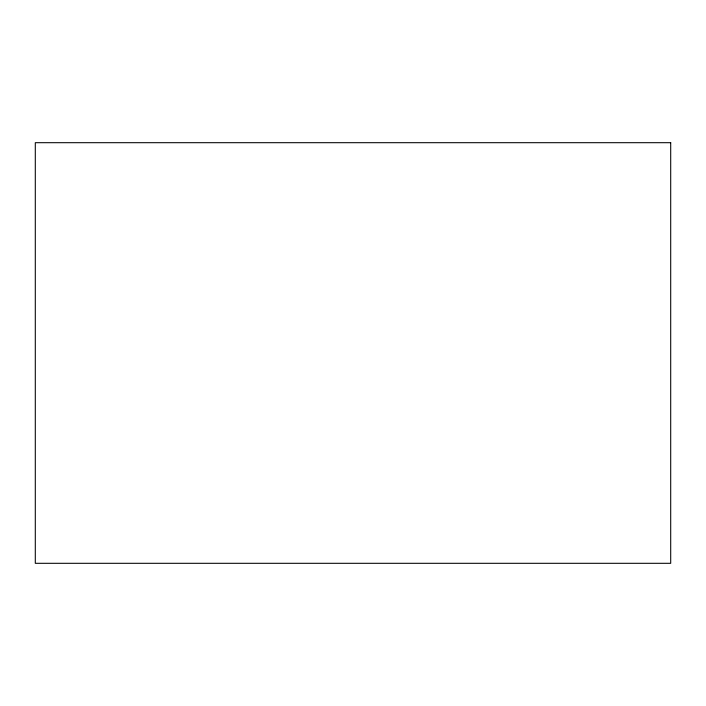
<?xml version="1.0" encoding="UTF-8"?>
<svg xmlns="http://www.w3.org/2000/svg" width="706" height="706" viewBox="0 0 706 706"><rect width="100%" height="100%" fill="white"/><g stroke="black" fill="none" stroke-linecap="round" stroke-linejoin="round"><path stroke-width="1.06" d="M670.7 142.691L35.3 142.691L35.3 563.309L670.7 563.309L670.7 142.691"/></g></svg>
